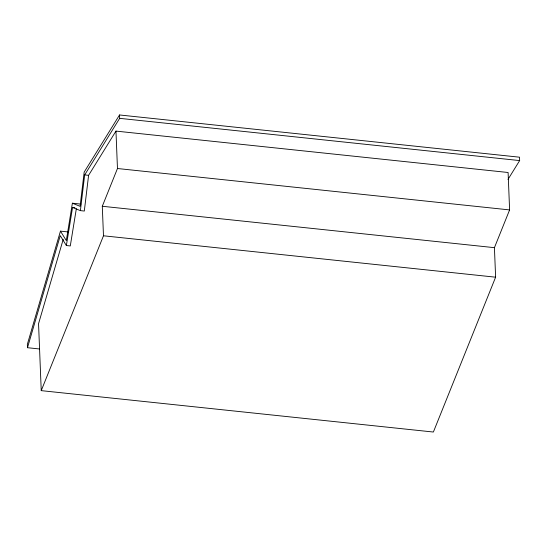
<?xml version="1.0" encoding="UTF-8"?>
<svg xmlns="http://www.w3.org/2000/svg" width="547" height="547" viewBox="0 0 547 547"><rect width="100%" height="100%" fill="white"/><g stroke="black" fill="none" stroke-linecap="round" stroke-linejoin="round"><path stroke-width="0.82" d="M63.22 239.354L38.55 323.694L41.237 390.64L433.374 432.034L495.616 277.192L494.426 247.668L509.606 209.918L508.101 172.496L115.964 131.095L88.593 175.334L84.313 211.046L80.395 210.629L84.676 174.924L119.67 118.35L119.533 114.966L519.513 157.194L519.65 160.579L507.985 179.437M80.874 204.099L72.382 203.204L66.31 240.584L60.457 231.135L68.095 231.942M76.341 208.694L70.289 245.945L66.365 245.528L72.553 207.457L74.905 207.703M60.457 231.135L27.35 344.316L27.487 347.701L39.377 348.959M27.487 347.701L60.259 235.661L66.365 245.528M41.237 390.64L103.479 235.791L102.296 206.267L117.468 168.517L115.964 131.095M119.533 114.966L84.176 172.107L80.081 206.322L72.382 203.204M119.67 118.35L519.65 160.579M117.468 168.517L509.606 209.918M84.676 174.924L88.593 175.334M102.296 206.267L494.426 247.668M103.479 235.791L495.616 277.192M72.553 207.457L80.395 210.629"/></g></svg>
